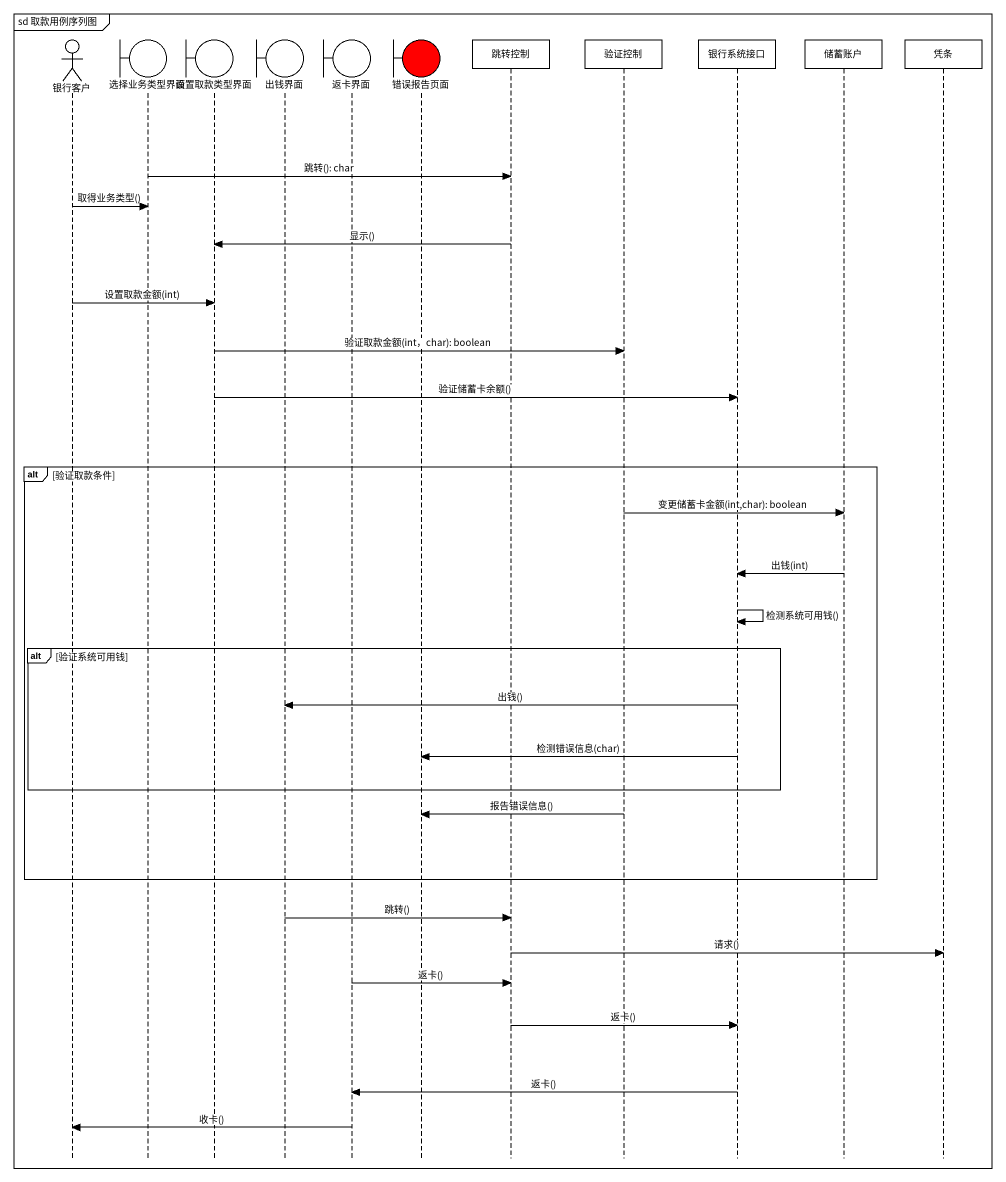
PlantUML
@startuml
mainframe sd 取款用例序列图
hide footbox
actor 银行客户
boundary 选择业务类型界面 #FFFFFF
boundary 设置取款类型界面 #FFFFFF
boundary 出钱界面
boundary 返卡界面
boundary 错误报告页面 #FF0000
participant 跳转控制
participant 验证控制
participant 银行系统接口
participant 储蓄账户
participant 凭条

选择业务类型界面 -> 跳转控制 : 跳转(): char
银行客户 -> 选择业务类型界面 : 取得业务类型()
跳转控制 -> 设置取款类型界面 : 显示()
银行客户 -> 设置取款类型界面 : 设置取款金额(int)
设置取款类型界面 -> 验证控制 : 验证取款金额(int，char): boolean
设置取款类型界面 -> 银行系统接口 : 验证储蓄卡余额()
alt 验证取款条件
  验证控制 -> 储蓄账户 : 变更储蓄卡金额(int,char): boolean
  储蓄账户 -> 银行系统接口 : 出钱(int)
  银行系统接口 -> 银行系统接口 : 检测系统可用钱()
  alt 验证系统可用钱
    银行系统接口 -> 出钱界面 : 出钱()
    银行系统接口 -> 错误报告页面 : 检测错误信息(char)
  end
  验证控制 -> 错误报告页面 : 报告错误信息()
end
出钱界面 -> 跳转控制 : 跳转()
跳转控制 -> 凭条 : 请求()
返卡界面 -> 跳转控制 : 返卡()
跳转控制 -> 银行系统接口 : 返卡()
银行系统接口 -> 返卡界面 : 返卡()
返卡界面 -> 银行客户 : 收卡()
@enduml
